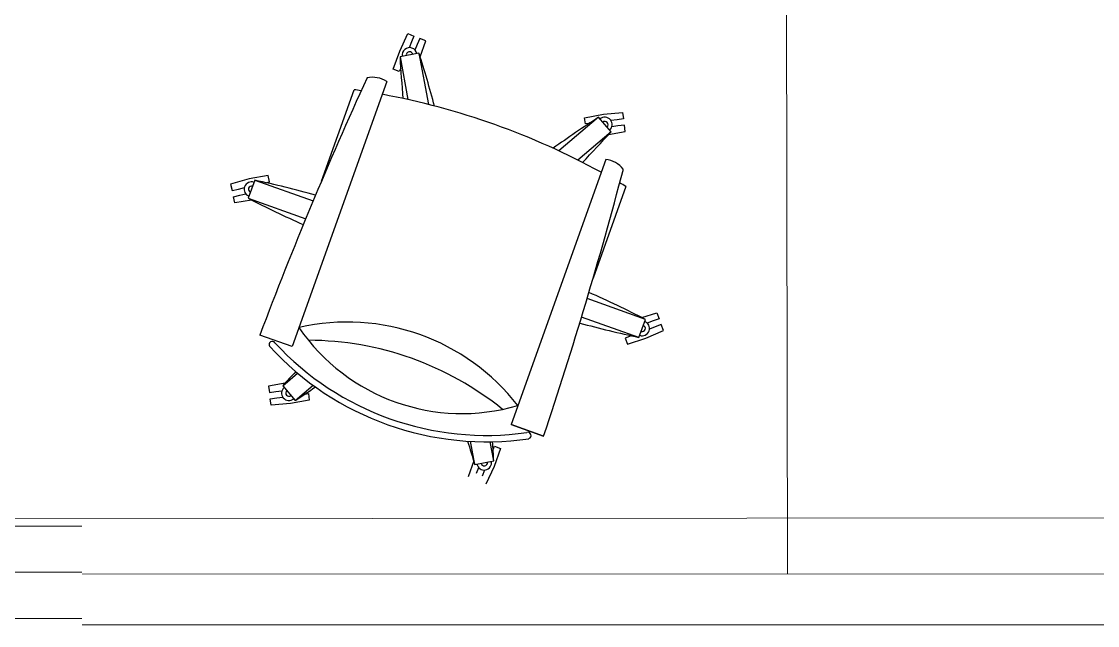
# Model space of a CAD drawing. Header units: inches. Extents: x 164.3 to 247.9, y 15.6 to 56.7.
# Drawn here: x 217.848 to 219.231, y 48.43 to 49.207 of the extents above; entities that cross this region are included whole.
import ezdxf

# ---------------------------------------------------------------- set-up
doc = ezdxf.new("R2010")
doc.units = ezdxf.units.IN
doc.header["$MEASUREMENT"] = 0
doc.set_wipeout_variables(frame=1)
doc.layers.get('0').update_dxf_attribs({"lineweight": 0})
for name, color, linetype, lineweight in [('WALL 1 100', 250, 'Continuous', 9), ('окно', 7, 'Continuous', 9), ('провода', 1, 'Continuous', 5)]:
    doc.layers.add(name, color=color, linetype=linetype, lineweight=lineweight)

# ---------------------------------------------------------------- blocks, each defined once
blk = doc.blocks.new('*U37')
blk.add_wipeout([(-69.25, 69.81), (69.25, 69.81), (69.25, -5), (-69.25, -5)]).dxf.layer = 'окно'
at = {"layer": 'окно'}
for p, q in [((-69.25, 64.81), (69.25, 64.81)), ((-69.25, 32.41), (69.25, 32.41)), ((-69.25, 0), (69.25, 0))]:
    blk.add_line(p, q, dxfattribs=at)

msp = doc.modelspace()

# ---------------------------------------------------------------- linework, layer by layer
at = {"color": 7, "linetype": 'ByBlock', "lineweight": -2}
for p, q in [((218.3344, 49.169), (218.3449, 49.1914)), ((218.3449, 49.1914), (218.3525, 49.1883)), ((218.3494, 49.1807), (218.3464, 49.1733)), ((218.3525, 49.1883), (218.3494, 49.1807)), ((218.357, 49.1776), (218.354, 49.1702)), ((218.3602, 49.1852), (218.357, 49.1776)), ((218.3678, 49.1821), (218.3602, 49.1852)), ((218.3606, 49.1616), (218.3678, 49.1821)), ((218.3262, 49.1457), (218.3344, 49.169)), ((218.3591, 49.1661), (218.3348, 49.1617)), ((218.3591, 49.1661), (218.3712, 49.1003)), ((218.3348, 49.1617), (218.3449, 49.1065)), ((218.3338, 49.1426), (218.3262, 49.1457)), ((218.3357, 49.147), (218.3338, 49.1426)), ((218.3178, 49.13), (218.1963, 48.7889)), ((218.2337, 49.0015), (218.2757, 49.1192)), ((218.59, 49.0838), (218.539, 49.0405)), ((218.5718, 49.0833), (218.5962, 49.0879)), ((218.573, 49.0752), (218.5718, 49.0833)), ((218.606, 49.065), (218.59, 49.0838)), ((218.5962, 49.0879), (218.6208, 49.09)), ((218.6138, 49.0807), (218.6059, 49.0797)), ((218.6219, 49.0818), (218.6138, 49.0807)), ((218.6208, 49.09), (218.6219, 49.0818)), ((218.5778, 49.0758), (218.573, 49.0752)), ((218.6028, 49.0615), (218.6242, 49.0655)), ((218.6149, 49.0726), (218.607, 49.0715)), ((218.6231, 49.0737), (218.6149, 49.0726)), ((218.6242, 49.0655), (218.6231, 49.0737)), ((218.606, 49.065), (218.5633, 49.0287)), ((218.5992, 49.0297), (218.4776, 48.6886)), ((218.1409, 49.0045), (218.1171, 48.9977)), ((218.1171, 48.9977), (218.119, 48.9897)), ((218.1481, 49.0029), (218.1398, 48.9796)), ((218.1653, 49.0088), (218.1409, 49.0045)), ((218.1481, 49.0029), (218.2231, 48.9762)), ((218.1624, 48.9997), (218.1672, 49.0008)), ((218.1672, 49.0008), (218.1653, 49.0088)), ((218.119, 48.9897), (218.127, 48.9915)), ((218.1208, 48.9816), (218.1289, 48.9835)), ((218.127, 48.9915), (218.1348, 48.9933)), ((218.1289, 48.9835), (218.1366, 48.9853)), ((218.625, 48.9948), (218.583, 48.877)), ((218.1227, 48.9736), (218.1208, 48.9816)), ((218.144, 48.9774), (218.1227, 48.9736)), ((218.1398, 48.9796), (218.2136, 48.9533)), ((218.6502, 48.8239), (218.5752, 48.8506)), ((218.6454, 48.8264), (218.6649, 48.8325)), ((218.6649, 48.8325), (218.6677, 48.8248)), ((218.6419, 48.8007), (218.5681, 48.8269)), ((218.6419, 48.8007), (218.6502, 48.8239)), ((218.66, 48.8219), (218.6526, 48.8191)), ((218.6677, 48.8248), (218.66, 48.8219)), ((218.6706, 48.8171), (218.6629, 48.8142)), ((218.6735, 48.8094), (218.6706, 48.8171)), ((218.1963, 48.7889), (218.1545, 48.8038)), ((218.632, 48.8027), (218.6243, 48.7998)), ((218.6323, 48.8028), (218.632, 48.8027)), ((218.6508, 48.7996), (218.6735, 48.8094)), ((218.6629, 48.8142), (218.6555, 48.8114)), ((218.6243, 48.7998), (218.6272, 48.7921)), ((218.6272, 48.7921), (218.6508, 48.7996)), ((218.184, 48.7385), (218.2032, 48.7548)), ((218.1872, 48.742), (218.1659, 48.738)), ((218.1659, 48.738), (218.167, 48.7298)), ((218.184, 48.7385), (218.2, 48.7197)), ((218.2, 48.7197), (218.223, 48.7392)), ((218.167, 48.7298), (218.1751, 48.731)), ((218.1681, 48.7217), (218.1763, 48.7228)), ((218.1692, 48.7135), (218.1681, 48.7217)), ((218.1751, 48.731), (218.183, 48.732)), ((218.1763, 48.7228), (218.1841, 48.7239)), ((218.2182, 48.7202), (218.1939, 48.7156)), ((218.2123, 48.7277), (218.2171, 48.7284)), ((218.2171, 48.7284), (218.2182, 48.7202)), ((218.1939, 48.7156), (218.1692, 48.7135)), ((218.4776, 48.6886), (218.5193, 48.6738)), ((218.5193, 48.6738), (218.4776, 48.6886)), ((218.4309, 48.6374), (218.4255, 48.6671)), ((218.4552, 48.6419), (218.4507, 48.6666)), ((218.4544, 48.6565), (218.4562, 48.661)), ((218.4638, 48.6578), (218.4556, 48.6345)), ((218.4562, 48.661), (218.4638, 48.6578)), ((218.4295, 48.6419), (218.4223, 48.6214)), ((218.4309, 48.6374), (218.4552, 48.6419)), ((218.433, 48.6259), (218.436, 48.6333)), ((218.4406, 48.6228), (218.4436, 48.6302)), ((218.4556, 48.6345), (218.4451, 48.6121))]:
    msp.add_line(p, q, dxfattribs=at)
for centre, radius, start, end in [((218.347, 49.1639), 0.00947, 10.3839, 190.3839), ((218.347, 49.1639), 0.00412, 10.3839, 190.3839), ((216.9542, 48.7142), 1.4758, 15.0843, 17.8317), ((219.8087, 49.2372), 1.4758, 182.9361, 185.027), ((223.1395, 46.9213), 5.3285, 155.458, 159.3121), ((218.2993, 49.1001), 0.0352, 58.2222, 101.3884), ((218.1409, 48.1889), 0.9401, 81.2012, 81.758), ((218.1409, 48.1889), 0.9401, 61.2437, 79.5242), ((219.3924, 47.8452), 1.4758, 122.9361, 125.6836), ((218.598, 49.0744), 0.00947, 310.3839, 130.3839), ((218.598, 49.0744), 0.00412, 310.3839, 130.3839), ((217.5122, 50.0557), 1.4758, 315.7409, 317.8317), ((218.5946, 48.9948), 0.0352, 39.3795, 82.5457), ((213.4675, 50.3684), 5.3285, 341.4557, 345.3098), ((218.144, 48.9912), 0.00947, 70.3839, 250.3839), ((217.8371, 47.5602), 1.4758, 74.709, 77.8317), ((218.1409, 48.1889), 0.9401, 59.0099, 59.5666), ((218.144, 48.9912), 0.00412, 70.3839, 250.3839), ((218.8113, 50.2938), 1.4758, 242.9361, 245.9769), ((217.9787, 47.5097), 1.4758, 62.9361, 66.0589), ((218.2673, 48.5434), 0.277, 37.7661, 103.0017), ((218.953, 50.2433), 1.4758, 254.7909, 257.8317), ((218.646, 48.8123), 0.00947, 250.3839, 70.3839), ((218.646, 48.8123), 0.00412, 250.3839, 70.3839), ((218.4146, 48.9568), 0.254, 214.3751, 286.3927), ((218.1706, 48.7915), 0.00418, 33.311, 211.6948), ((218.4458, 49.0443), 0.3778, 222.4526, 278.3153), ((218.4458, 49.0443), 0.3696, 222.6767, 278.0911), ((218.2154, 48.3977), 0.3993, 51.0228, 89.745), ((219.2778, 47.7478), 1.4758, 136.8686, 137.8317), ((218.192, 48.7291), 0.00947, 130.3839, 310.3839), ((217.3976, 49.9583), 1.4758, 302.9361, 304.1521), ((218.192, 48.7291), 0.00412, 130.3839, 310.3839), ((218.4991, 48.6745), 0.00418, 289.073, 107.4568), ((219.8358, 49.0893), 1.4758, 196.6158, 197.8317), ((216.9814, 48.5663), 1.4758, 2.9361, 3.8993), ((218.443, 48.6396), 0.00947, 190.3839, 10.3839), ((218.443, 48.6396), 0.00412, 190.3839, 10.3839)]:
    msp.add_arc(centre, radius, start, end, dxfattribs=at)
at = {"layer": 'WALL 1 100', "color": 0}
for p, q in [((228.152, 48.5785), (209.4313, 48.5582)), ((228.1488, 48.4311), (209.2798, 48.4311))]:
    msp.add_line(p, q, dxfattribs=at)
at = {"layer": 'провода', "color": 1}
for p, q in [((218.8309, 49.5517), (218.8327, 48.4972)), ((209.354, 48.4981), (222.3024, 48.4958))]:
    msp.add_line(p, q, dxfattribs=at)

# ---------------------------------------------------------------- next in the draw order: block references
at = {"layer": 'провода', "color": 7, "linetype": 'ByBlock', "lineweight": 0, "xscale": 0.001829008097725925, "yscale": 0.001829008097725925, "zscale": 0.001829008097725925}
msp.add_blockref('*U37', (217.7993, 48.4394), dxfattribs=at)

doc.saveas('drawing.dxf')
